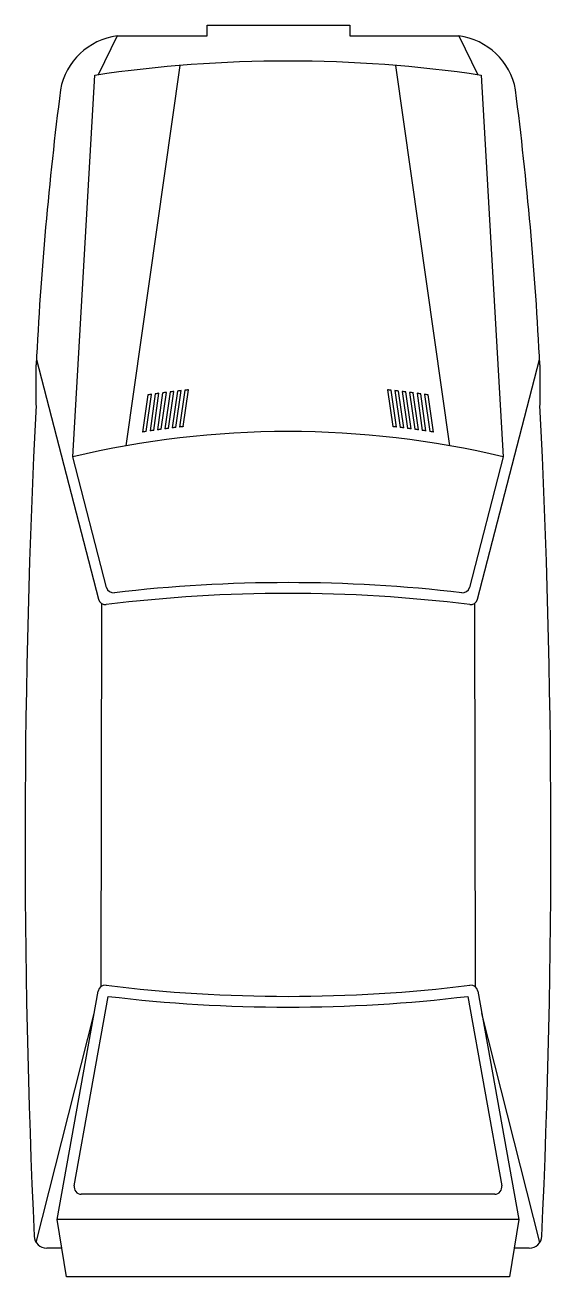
# Model space of a CAD drawing. Extents: x -396.52 to -395.06, y -16.2 to -12.72.
import ezdxf

# ---------------------------------------------------------------- set-up
doc = ezdxf.new("R2010")
doc.units = 0
doc.layers.get('0').update_dxf_attribs({"linetype": 'CONTINUOUS'})

msp = doc.modelspace()

# ---------------------------------------------------------------- linework, layer by layer
at = {"color": 0}
for p, q in [((-396.0161, -12.7187), (-395.6197, -12.7187)), ((-396.0161, -12.7487), (-396.0161, -12.7187)), ((-395.6197, -12.7187), (-395.6197, -12.7487)), ((-396.2661, -12.7487), (-396.3185, -12.8572)), ((-396.2661, -12.7487), (-396.0161, -12.7487)), ((-395.6197, -12.7487), (-395.3162, -12.7487)), ((-395.3162, -12.7487), (-395.2638, -12.8572)), ((-396.2411, -13.8881), (-396.0911, -12.8311)), ((-395.3411, -13.8881), (-395.4911, -12.8311)), ((-396.3895, -13.9187), (-396.3277, -12.8585)), ((-395.2546, -12.8585), (-395.1928, -13.9187)), ((-396.4911, -13.7758), (-396.4911, -13.6635)), ((-396.4904, -13.6485), (-396.318, -14.3147)), ((-395.2643, -14.3147), (-395.0919, -13.6485)), ((-395.0911, -13.6635), (-395.0911, -13.7758)), ((-396.185, -13.8485), (-396.1704, -13.7453)), ((-396.1601, -13.7438), (-396.1747, -13.8469)), ((-396.1644, -13.8454), (-396.1498, -13.7424)), ((-396.1395, -13.7411), (-396.1541, -13.8439)), ((-396.1438, -13.8425), (-396.1292, -13.7398)), ((-396.1189, -13.7385), (-396.1335, -13.8412)), ((-396.1232, -13.8398), (-396.1086, -13.7373)), ((-396.0984, -13.7361), (-396.1129, -13.8385)), ((-396.1026, -13.8373), (-396.0881, -13.735)), ((-396.0779, -13.7338), (-396.0924, -13.8361)), ((-396.0821, -13.8349), (-396.0676, -13.7328)), ((-395.5147, -13.7328), (-395.5002, -13.8349)), ((-395.4899, -13.8361), (-395.5044, -13.7338)), ((-395.4942, -13.735), (-395.4797, -13.8373)), ((-395.4694, -13.8385), (-395.4839, -13.7361)), ((-395.4736, -13.7373), (-395.4591, -13.8398)), ((-395.4488, -13.8412), (-395.4634, -13.7385)), ((-395.4531, -13.7398), (-395.4385, -13.8425)), ((-395.4282, -13.8439), (-395.4428, -13.7411)), ((-395.4325, -13.7424), (-395.4179, -13.8454)), ((-395.4076, -13.8469), (-395.4222, -13.7438)), ((-395.4119, -13.7453), (-395.3973, -13.8485)), ((-396.1807, -13.7467), (-396.1953, -13.85)), ((-395.3869, -13.85), (-395.4016, -13.7467)), ((-396.2955, -14.2818), (-396.3895, -13.9187)), ((-395.1928, -13.9187), (-395.2868, -14.2818)), ((-396.3099, -14.3262), (-396.3112, -15.3915)), ((-395.2724, -14.3262), (-395.2711, -15.3915)), ((-396.4325, -16.0387), (-396.319, -15.4041)), ((-395.2633, -15.4041), (-395.1498, -16.0387)), ((-396.3853, -15.9452), (-396.2911, -15.4187)), ((-395.2911, -15.4187), (-395.197, -15.9452)), ((-396.4911, -16.1028), (-396.3302, -15.4666)), ((-395.0912, -16.1028), (-395.2521, -15.4666)), ((-395.2167, -15.9687), (-396.3656, -15.9687)), ((-396.4198, -16.1187), (-396.4325, -16.0387)), ((-395.1498, -16.0387), (-396.4325, -16.0387)), ((-395.1498, -16.0387), (-395.1625, -16.1187)), ((-396.4198, -16.1187), (-396.4617, -16.1187)), ((-396.4071, -16.1987), (-396.4198, -16.1187)), ((-395.1625, -16.1187), (-395.1751, -16.1987)), ((-395.1206, -16.1187), (-395.1625, -16.1187)), ((-395.1751, -16.1987), (-396.4071, -16.1987))]:
    msp.add_line(p, q, dxfattribs=at)
for centre, radius, start, end in [((-396.2409, -12.9327), 0.1858, 97.8087, 169.4413), ((-395.3414, -12.9327), 0.1858, 10.5587, 82.1913), ((-395.7911, -16.4538), 3.6351, 81.5119, 98.4881), ((-386.6956, -14.1448), 9.8073, 172.7006, 177.18738), ((-404.8867, -14.1448), 9.8073, 2.81262, 7.2994), ((-395.7911, -16.4409), 2.7222, 98.0079, 98.2271), ((-395.7911, -16.4409), 2.7222, 97.5703, 97.789), ((-395.7911, -16.4409), 2.7222, 97.1336, 97.3518), ((-395.7911, -16.4409), 2.7222, 96.6978, 96.9156), ((-395.7911, -16.4409), 2.7222, 96.2629, 96.4802), ((-395.7911, -16.4409), 2.7222, 95.8288, 96.0457), ((-395.7911, -16.4409), 2.7222, 83.9543, 84.1712), ((-395.7911, -16.4409), 2.7222, 83.5198, 83.7371), ((-395.7911, -16.4409), 2.7222, 83.0844, 83.3022), ((-395.7911, -16.4409), 2.7222, 82.6482, 82.8664), ((-395.7911, -16.4409), 2.7222, 82.211, 82.4297), ((-395.7911, -16.4409), 2.7222, 81.7729, 81.9921), ((-372.7303, -14.9873), 23.7917, 177.08132, 182.6453), ((-418.852, -14.9873), 23.7917, 357.3547, 2.91868), ((-395.7911, -16.4409), 2.5922, 76.6546, 103.3454), ((-395.7911, -16.4409), 2.6222, 98.639, 98.8672), ((-395.7911, -16.4409), 2.6222, 98.1832, 98.411), ((-395.7911, -16.4409), 2.6222, 97.7285, 97.9558), ((-395.7911, -16.4409), 2.6222, 97.2749, 97.5016), ((-395.7911, -16.4409), 2.6222, 96.8222, 97.0484), ((-395.7911, -16.4409), 2.6222, 96.3704, 96.5962), ((-395.7911, -16.4409), 2.6222, 83.4038, 83.6296), ((-395.7911, -16.4409), 2.6222, 82.9516, 83.1778), ((-395.7911, -16.4409), 2.6222, 82.4984, 82.7251), ((-395.7911, -16.4409), 2.6222, 82.0442, 82.2715), ((-395.7911, -16.4409), 2.6222, 81.589, 81.8168), ((-395.7911, -16.4409), 2.6222, 81.1328, 81.361), ((-395.7911, -18.4504), 4.1517, 83.0126, 96.9874), ((-396.2762, -14.2768), 0.02, 194.5093, 276.6286), ((-395.7911, -18.4504), 4.1817, 83.3714, 96.6286), ((-395.3061, -14.2768), 0.02, 263.3714, 345.4907), ((-396.2986, -14.3097), 0.02, 194.5093, 276.9874), ((-395.2837, -14.3097), 0.02, 263.0126, 345.4907), ((-396.2993, -15.4076), 0.02, 83.003, 169.8626), ((-395.7911, -11.267), 4.1517, 263.003, 276.997), ((-395.283, -15.4076), 0.02, 10.1374, 96.997), ((-395.7911, -11.267), 4.1817, 263.1327, 276.8673), ((-396.3656, -15.9487), 0.02, 169.8626, 270), ((-395.2167, -15.9487), 0.02, 270, 10.1374), ((-396.4617, -16.0837), 0.035, 182.6453, 270), ((-395.1206, -16.0837), 0.035, 270, 357.3547)]:
    msp.add_arc(centre, radius, start, end, dxfattribs=at)

doc.saveas('drawing.dxf')
